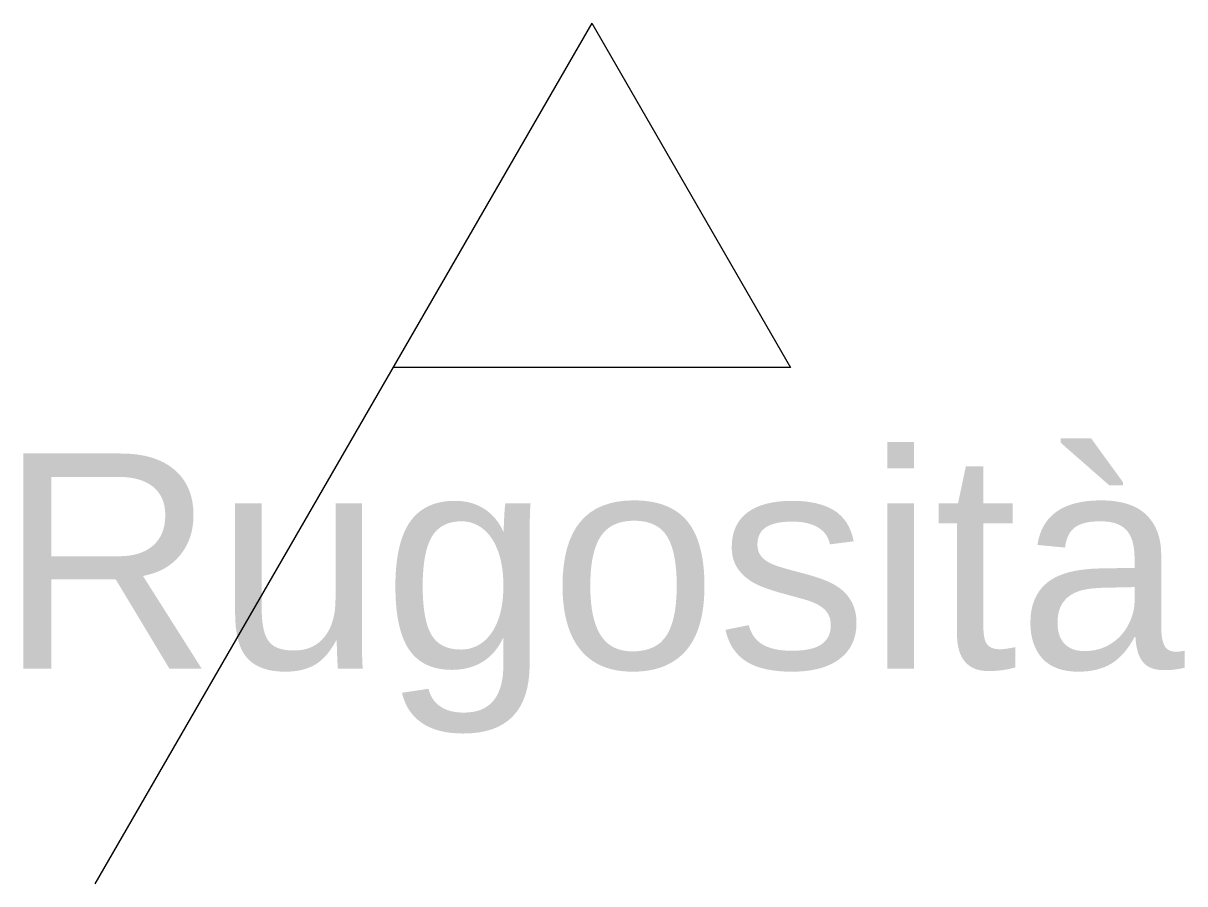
# Model space of a CAD drawing. Header units: millimetres. Extents: x -6.6 to 6.9, y -10 to 0.
import ezdxf
from ezdxf.enums import TextEntityAlignment as Align

# ---------------------------------------------------------------- set-up
doc = ezdxf.new("R2010")
doc.units = ezdxf.units.MM
doc.layers.add('QUOTA', color=3, linetype='Continuous', lineweight=25)
doc.styles.get("Standard").update_dxf_attribs({"font": 'arial.ttf'})

msp = doc.modelspace()

# ---------------------------------------------------------------- linework, layer by layer
at = {"layer": 'QUOTA'}
for p, q in [((0, 0), (-5.774, -10)), ((0, 0), (2.309, -4)), ((2.309, -4), (-2.309, -4))]:
    msp.add_line(p, q, dxfattribs=at)

# ---------------------------------------------------------------- texts
at = {"layer": 'QUOTA', "color": 2, "flags": 8}
msp.add_attdef('Rugosità', text='12.5', height=2.5, dxfattribs=at).set_placement((0, -7.5), align=Align.CENTER)

doc.saveas('drawing.dxf')
